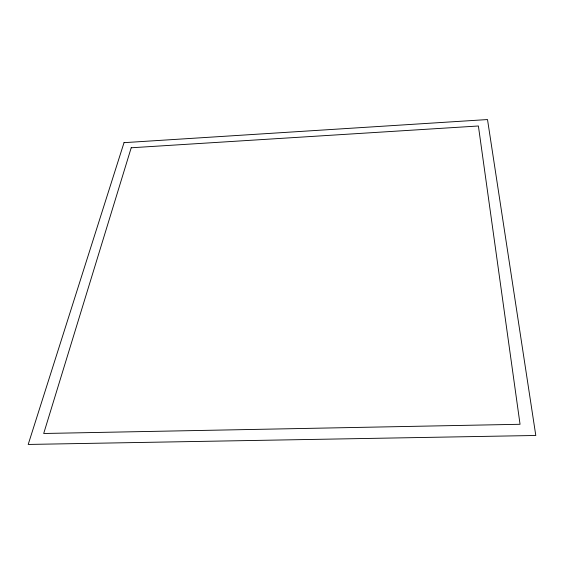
<?xml version="1.0" encoding="UTF-8"?>
<svg xmlns="http://www.w3.org/2000/svg" width="564" height="564" viewBox="0 0 564 564"><rect width="100%" height="100%" fill="white"/><g stroke="black" fill="none" stroke-linecap="round" stroke-linejoin="round"><path stroke-width="0.85" d="M131.208 147.775L43.696 433.49L520.05 424.283L478.399 125.991L131.208 147.775M124.024 142.664L28.2 444.446L535.8 435.478L487.507 119.554L124.024 142.664"/></g></svg>
